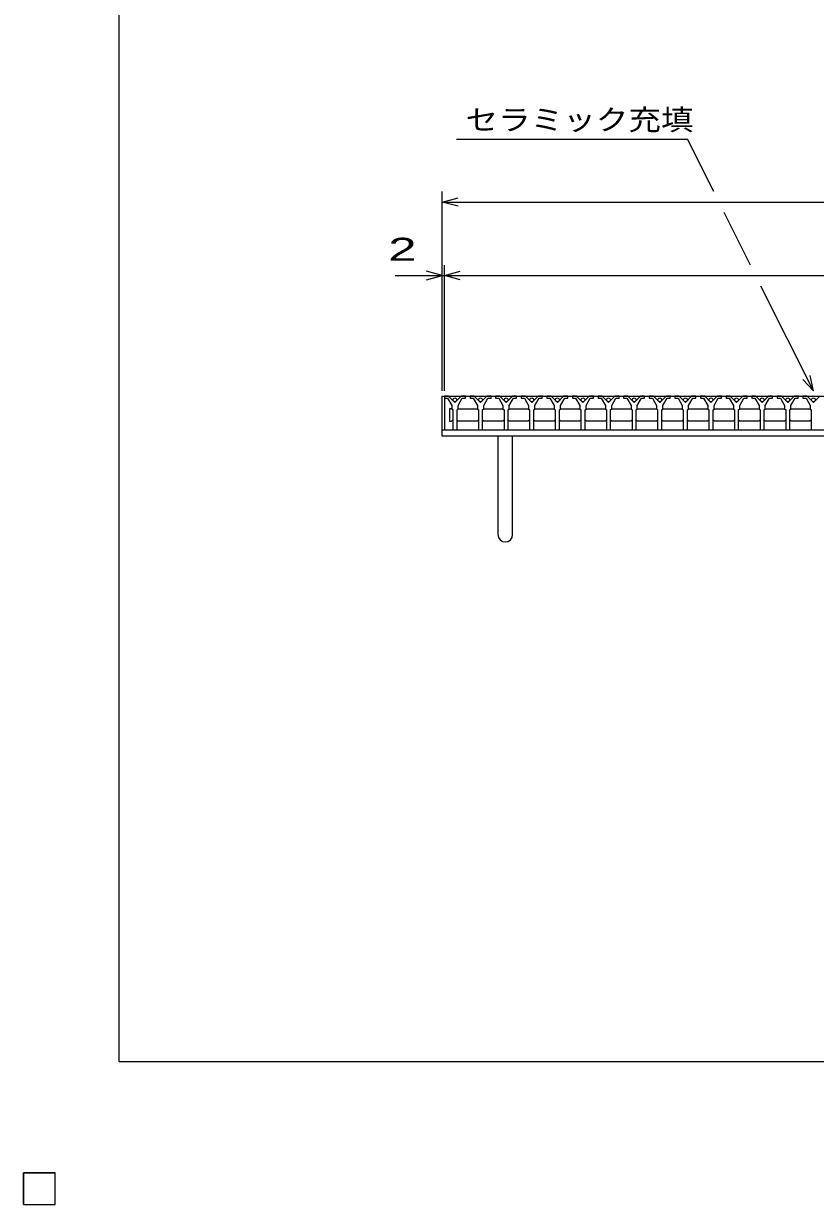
# Model space of a CAD drawing. Units: millimetres, scale not verified. Extents: x -1820 to 1731, y -1282 to 1054.
# Drawn here: x -1820 to -1066, y -1282 to -157 of the extents above; entities that cross this region are included whole.
import ezdxf
from ezdxf.enums import TextEntityAlignment as Align

# ---------------------------------------------------------------- set-up
doc = ezdxf.new("R2010")
doc.units = ezdxf.units.MM
doc.header["$LTSCALE"] = 10
for name, color, linetype, lineweight in [('0_2', 150, 'Continuous', 25), ('16', 3, 'Continuous', 25), ('19', 6, 'Continuous', 25), ('22', 2, 'Continuous', 25)]:
    doc.layers.add(name, color=color, linetype=linetype, lineweight=lineweight)
doc.styles.add('ベクトル', font='')
doc.styles.get('ベクトル').set_extended_font_data('ベクトル')

msp = doc.modelspace()

# ---------------------------------------------------------------- linework, layer by layer
at = {"layer": '0_2'}
for p, q in [((-1729, -1146.5), (-1729, 1053.5)), ((1731, -1146.5), (-1729, -1146.5))]:
    msp.add_line(p, q, dxfattribs=at)
at = {"layer": '16'}
for p, q in [((-1419, -512), (-1419, -514)), ((-1415, -512), (-1419, -512)), ((-1419, -512), (-423, -512)), ((-1419, -512), (-1419, -544)), ((-1419, -514), (-1416, -514)), ((-1416, -514), (-1412, -521)), ((-1409, -518), (-1415, -512)), ((-1403, -512), (-1409, -518)), ((-1406, -521), (-1402, -514)), ((-1399, -512), (-1403, -512)), ((-1402, -514), (-1399, -514)), ((-1399, -514), (-1399, -512)), ((-1394.6, -512), (-1394.6, -514)), ((-1390.6, -512), (-1394.6, -512)), ((-1394.6, -514), (-1391.6, -514)), ((-1391.6, -514), (-1387.6, -521)), ((-1384.6, -518), (-1390.6, -512)), ((-1378.6, -512), (-1384.6, -518)), ((-1381.6, -521), (-1377.6, -514)), ((-1374.6, -512), (-1378.6, -512)), ((-1377.6, -514), (-1374.6, -514)), ((-1374.6, -514), (-1374.6, -512)), ((-1370.2, -512), (-1370.2, -514)), ((-1366.2, -512), (-1370.2, -512)), ((-1370.2, -514), (-1367.2, -514)), ((-1367.2, -514), (-1363.2, -521)), ((-1360.2, -518), (-1366.2, -512)), ((-1354.2, -512), (-1360.2, -518)), ((-1357.2, -521), (-1353.2, -514)), ((-1350.2, -512), (-1354.2, -512)), ((-1353.2, -514), (-1350.2, -514)), ((-1350.2, -514), (-1350.2, -512)), ((-1345.8, -512), (-1345.8, -514)), ((-1341.8, -512), (-1345.8, -512)), ((-1345.8, -514), (-1342.8, -514)), ((-1342.8, -514), (-1338.8, -521)), ((-1335.8, -518), (-1341.8, -512)), ((-1329.8, -512), (-1335.8, -518)), ((-1332.8, -521), (-1328.8, -514)), ((-1325.8, -512), (-1329.8, -512)), ((-1328.8, -514), (-1325.8, -514)), ((-1325.8, -514), (-1325.8, -512)), ((-1321.4, -512), (-1321.4, -514)), ((-1317.4, -512), (-1321.4, -512)), ((-1321.4, -514), (-1318.4, -514)), ((-1318.4, -514), (-1314.4, -521)), ((-1311.4, -518), (-1317.4, -512)), ((-1305.4, -512), (-1311.4, -518)), ((-1308.4, -521), (-1304.4, -514)), ((-1301.4, -512), (-1305.4, -512)), ((-1304.4, -514), (-1301.4, -514)), ((-1301.4, -514), (-1301.4, -512)), ((-1297, -512), (-1297, -514)), ((-1293, -512), (-1297, -512)), ((-1297, -514), (-1294, -514)), ((-1294, -514), (-1290, -521)), ((-1287, -518), (-1293, -512)), ((-1281, -512), (-1287, -518)), ((-1284, -521), (-1280, -514)), ((-1277, -512), (-1281, -512)), ((-1280, -514), (-1277, -514)), ((-1277, -514), (-1277, -512)), ((-1272.6, -512), (-1272.6, -514)), ((-1268.6, -512), (-1272.6, -512)), ((-1272.6, -514), (-1269.6, -514)), ((-1269.6, -514), (-1265.6, -521)), ((-1262.6, -518), (-1268.6, -512)), ((-1256.6, -512), (-1262.6, -518)), ((-1259.6, -521), (-1255.6, -514)), ((-1252.6, -512), (-1256.6, -512)), ((-1255.6, -514), (-1252.6, -514)), ((-1252.6, -514), (-1252.6, -512)), ((-1248.2, -512), (-1248.2, -514)), ((-1244.2, -512), (-1248.2, -512)), ((-1248.2, -514), (-1245.2, -514)), ((-1245.2, -514), (-1241.2, -521)), ((-1238.2, -518), (-1244.2, -512)), ((-1232.2, -512), (-1238.2, -518)), ((-1235.2, -521), (-1231.2, -514)), ((-1228.2, -512), (-1232.2, -512)), ((-1231.2, -514), (-1228.2, -514)), ((-1228.2, -514), (-1228.2, -512)), ((-1223.8, -512), (-1223.8, -514)), ((-1219.8, -512), (-1223.8, -512)), ((-1223.8, -514), (-1220.8, -514)), ((-1220.8, -514), (-1216.8, -521)), ((-1213.8, -518), (-1219.8, -512)), ((-1207.8, -512), (-1213.8, -518)), ((-1210.8, -521), (-1206.8, -514)), ((-1203.8, -512), (-1207.8, -512)), ((-1206.8, -514), (-1203.8, -514)), ((-1203.8, -514), (-1203.8, -512)), ((-1199.4, -512), (-1199.4, -514)), ((-1195.4, -512), (-1199.4, -512)), ((-1199.4, -514), (-1196.4, -514)), ((-1196.4, -514), (-1192.4, -521)), ((-1189.4, -518), (-1195.4, -512)), ((-1183.4, -512), (-1189.4, -518)), ((-1186.4, -521), (-1182.4, -514)), ((-1179.4, -512), (-1183.4, -512)), ((-1182.4, -514), (-1179.4, -514)), ((-1179.4, -514), (-1179.4, -512)), ((-1175, -512), (-1175, -514)), ((-1171, -512), (-1175, -512)), ((-1175, -514), (-1172, -514)), ((-1172, -514), (-1168, -521)), ((-1165, -518), (-1171, -512)), ((-1159, -512), (-1165, -518)), ((-1162, -521), (-1158, -514)), ((-1155, -512), (-1159, -512)), ((-1158, -514), (-1155, -514)), ((-1155, -514), (-1155, -512)), ((-1150.6, -512), (-1150.6, -514)), ((-1146.6, -512), (-1150.6, -512)), ((-1150.6, -514), (-1147.6, -514)), ((-1147.6, -514), (-1143.6, -521)), ((-1140.6, -518), (-1146.6, -512)), ((-1134.6, -512), (-1140.6, -518)), ((-1137.6, -521), (-1133.6, -514)), ((-1130.6, -512), (-1134.6, -512)), ((-1133.6, -514), (-1130.6, -514)), ((-1130.6, -514), (-1130.6, -512)), ((-1126.2, -512), (-1126.2, -514)), ((-1122.2, -512), (-1126.2, -512)), ((-1126.2, -514), (-1123.2, -514)), ((-1123.2, -514), (-1119.2, -521)), ((-1116.2, -518), (-1122.2, -512)), ((-1110.2, -512), (-1116.2, -518)), ((-1113.2, -521), (-1109.2, -514)), ((-1106.2, -512), (-1110.2, -512)), ((-1109.2, -514), (-1106.2, -514)), ((-1106.2, -514), (-1106.2, -512)), ((-1101.8, -512), (-1101.8, -514)), ((-1097.8, -512), (-1101.8, -512)), ((-1101.8, -514), (-1098.8, -514)), ((-1098.8, -514), (-1094.8, -521)), ((-1091.8, -518), (-1097.8, -512)), ((-1085.8, -512), (-1091.8, -518)), ((-1088.8, -521), (-1084.8, -514)), ((-1081.8, -512), (-1085.8, -512)), ((-1084.8, -514), (-1081.8, -514)), ((-1081.8, -514), (-1081.8, -512)), ((-1077.4, -512), (-1077.4, -514)), ((-1073.4, -512), (-1077.4, -512)), ((-1077.4, -514), (-1074.4, -514)), ((-1074.4, -514), (-1070.4, -521)), ((-1067.4, -518), (-1073.4, -512)), ((-1061.4, -512), (-1067.4, -518)), ((-1412.25, -524), (-1414.25, -524)), ((-1414.25, -524), (-1414.25, -536)), ((-1411.25, -525), (-1412.25, -524)), ((-1412, -521), (-1412, -524)), ((-1412, -524), (-1411, -525)), ((-1411, -525), (-1411, -544)), ((-1407, -525), (-1406, -524)), ((-1407, -544), (-1407, -525)), ((-1406.75, -525), (-1405.75, -524)), ((-1406, -524), (-1406, -521)), ((-1405.75, -524), (-1387.85, -524)), ((-1387.85, -524), (-1386.85, -525)), ((-1387.6, -521), (-1387.6, -524)), ((-1387.6, -524), (-1386.6, -525)), ((-1386.6, -525), (-1386.6, -544)), ((-1382.6, -525), (-1381.6, -524)), ((-1382.6, -544), (-1382.6, -525)), ((-1382.35, -525), (-1381.35, -524)), ((-1381.6, -524), (-1381.6, -521)), ((-1381.35, -524), (-1363.45, -524)), ((-1363.45, -524), (-1362.45, -525)), ((-1363.2, -521), (-1363.2, -524)), ((-1363.2, -524), (-1362.2, -525)), ((-1362.2, -525), (-1362.2, -544)), ((-1358.2, -525), (-1357.2, -524)), ((-1358.2, -544), (-1358.2, -525)), ((-1357.95, -525), (-1356.95, -524)), ((-1357.2, -524), (-1357.2, -521)), ((-1356.95, -524), (-1339.05, -524)), ((-1339.05, -524), (-1338.05, -525)), ((-1338.8, -521), (-1338.8, -524)), ((-1338.8, -524), (-1337.8, -525)), ((-1337.8, -525), (-1337.8, -544)), ((-1333.8, -525), (-1332.8, -524)), ((-1333.8, -544), (-1333.8, -525)), ((-1333.55, -525), (-1332.55, -524)), ((-1332.8, -524), (-1332.8, -521)), ((-1332.55, -524), (-1314.65, -524)), ((-1314.65, -524), (-1313.65, -525)), ((-1314.4, -521), (-1314.4, -524)), ((-1314.4, -524), (-1313.4, -525)), ((-1313.4, -525), (-1313.4, -544)), ((-1309.4, -525), (-1308.4, -524)), ((-1309.4, -544), (-1309.4, -525)), ((-1309.15, -525), (-1308.15, -524)), ((-1308.4, -524), (-1308.4, -521)), ((-1308.15, -524), (-1290.25, -524)), ((-1290.25, -524), (-1289.25, -525)), ((-1290, -521), (-1290, -524)), ((-1290, -524), (-1289, -525)), ((-1289, -525), (-1289, -544)), ((-1285, -525), (-1284, -524)), ((-1285, -544), (-1285, -525)), ((-1284.75, -525), (-1283.75, -524)), ((-1284, -524), (-1284, -521)), ((-1283.75, -524), (-1265.85, -524)), ((-1265.85, -524), (-1264.85, -525)), ((-1265.6, -521), (-1265.6, -524)), ((-1265.6, -524), (-1264.6, -525)), ((-1264.6, -525), (-1264.6, -544)), ((-1260.6, -525), (-1259.6, -524)), ((-1260.6, -544), (-1260.6, -525)), ((-1260.35, -525), (-1259.35, -524)), ((-1259.6, -524), (-1259.6, -521)), ((-1259.35, -524), (-1241.45, -524)), ((-1241.45, -524), (-1240.45, -525)), ((-1241.2, -521), (-1241.2, -524)), ((-1241.2, -524), (-1240.2, -525)), ((-1240.2, -525), (-1240.2, -544)), ((-1236.2, -525), (-1235.2, -524)), ((-1236.2, -544), (-1236.2, -525)), ((-1235.95, -525), (-1234.95, -524)), ((-1235.2, -524), (-1235.2, -521)), ((-1234.95, -524), (-1217.05, -524)), ((-1217.05, -524), (-1216.05, -525)), ((-1216.8, -521), (-1216.8, -524)), ((-1216.8, -524), (-1215.8, -525)), ((-1215.8, -525), (-1215.8, -544)), ((-1211.8, -525), (-1210.8, -524)), ((-1211.8, -544), (-1211.8, -525)), ((-1211.55, -525), (-1210.55, -524)), ((-1210.8, -524), (-1210.8, -521)), ((-1210.55, -524), (-1192.65, -524)), ((-1192.65, -524), (-1191.65, -525)), ((-1192.4, -521), (-1192.4, -524)), ((-1192.4, -524), (-1191.4, -525)), ((-1191.4, -525), (-1191.4, -544)), ((-1187.4, -525), (-1186.4, -524)), ((-1187.4, -544), (-1187.4, -525)), ((-1187.15, -525), (-1186.15, -524)), ((-1186.4, -524), (-1186.4, -521)), ((-1186.15, -524), (-1168.25, -524)), ((-1168.25, -524), (-1167.25, -525)), ((-1168, -521), (-1168, -524)), ((-1168, -524), (-1167, -525)), ((-1167, -525), (-1167, -544)), ((-1163, -525), (-1162, -524)), ((-1163, -544), (-1163, -525)), ((-1162.75, -525), (-1161.75, -524)), ((-1162, -524), (-1162, -521)), ((-1161.75, -524), (-1143.85, -524)), ((-1143.85, -524), (-1142.85, -525)), ((-1143.6, -521), (-1143.6, -524)), ((-1143.6, -524), (-1142.6, -525)), ((-1142.6, -525), (-1142.6, -544)), ((-1138.6, -525), (-1137.6, -524)), ((-1138.6, -544), (-1138.6, -525)), ((-1138.35, -525), (-1137.35, -524)), ((-1137.6, -524), (-1137.6, -521)), ((-1137.35, -524), (-1119.45, -524)), ((-1119.45, -524), (-1118.45, -525)), ((-1119.2, -521), (-1119.2, -524)), ((-1119.2, -524), (-1118.2, -525)), ((-1118.2, -525), (-1118.2, -544)), ((-1114.2, -525), (-1113.2, -524)), ((-1114.2, -544), (-1114.2, -525)), ((-1113.95, -525), (-1112.95, -524)), ((-1113.2, -524), (-1113.2, -521)), ((-1112.95, -524), (-1095.05, -524)), ((-1095.05, -524), (-1094.05, -525)), ((-1094.8, -521), (-1094.8, -524)), ((-1094.8, -524), (-1093.8, -525)), ((-1093.8, -525), (-1093.8, -544)), ((-1089.8, -525), (-1088.8, -524)), ((-1089.8, -544), (-1089.8, -525)), ((-1089.55, -525), (-1088.55, -524)), ((-1088.8, -524), (-1088.8, -521)), ((-1088.55, -524), (-1070.65, -524)), ((-1070.65, -524), (-1069.65, -525)), ((-1070.4, -521), (-1070.4, -524)), ((-1070.4, -524), (-1069.4, -525)), ((-1069.4, -525), (-1069.4, -544)), ((-1414.25, -536), (-1412.25, -536)), ((-1412.25, -536), (-1411.25, -535)), ((-1405.75, -536), (-1406.75, -535)), ((-1387.85, -536), (-1405.75, -536)), ((-1386.85, -535), (-1387.85, -536)), ((-1381.35, -536), (-1382.35, -535)), ((-1363.45, -536), (-1381.35, -536)), ((-1362.45, -535), (-1363.45, -536)), ((-1356.95, -536), (-1357.95, -535)), ((-1339.05, -536), (-1356.95, -536)), ((-1338.05, -535), (-1339.05, -536)), ((-1332.55, -536), (-1333.55, -535)), ((-1314.65, -536), (-1332.55, -536)), ((-1313.65, -535), (-1314.65, -536)), ((-1308.15, -536), (-1309.15, -535)), ((-1290.25, -536), (-1308.15, -536)), ((-1289.25, -535), (-1290.25, -536)), ((-1283.75, -536), (-1284.75, -535)), ((-1265.85, -536), (-1283.75, -536)), ((-1264.85, -535), (-1265.85, -536)), ((-1259.35, -536), (-1260.35, -535)), ((-1241.45, -536), (-1259.35, -536)), ((-1240.45, -535), (-1241.45, -536)), ((-1234.95, -536), (-1235.95, -535)), ((-1217.05, -536), (-1234.95, -536)), ((-1216.05, -535), (-1217.05, -536)), ((-1210.55, -536), (-1211.55, -535)), ((-1192.65, -536), (-1210.55, -536)), ((-1191.65, -535), (-1192.65, -536)), ((-1186.15, -536), (-1187.15, -535)), ((-1168.25, -536), (-1186.15, -536)), ((-1167.25, -535), (-1168.25, -536)), ((-1161.75, -536), (-1162.75, -535)), ((-1143.85, -536), (-1161.75, -536)), ((-1142.85, -535), (-1143.85, -536)), ((-1137.35, -536), (-1138.35, -535)), ((-1119.45, -536), (-1137.35, -536)), ((-1118.45, -535), (-1119.45, -536)), ((-1112.95, -536), (-1113.95, -535)), ((-1095.05, -536), (-1112.95, -536)), ((-1094.05, -535), (-1095.05, -536)), ((-1088.55, -536), (-1089.55, -535)), ((-1070.65, -536), (-1088.55, -536)), ((-1069.65, -535), (-1070.65, -536)), ((-1419, -544), (-423, -544)), ((-1411, -544), (-1407, -544)), ((-1386.6, -544), (-1382.6, -544)), ((-1362.2, -544), (-1358.2, -544)), ((-1337.8, -544), (-1333.8, -544)), ((-1313.4, -544), (-1309.4, -544)), ((-1289, -544), (-1285, -544)), ((-1264.6, -544), (-1260.6, -544)), ((-1240.2, -544), (-1236.2, -544)), ((-1215.8, -544), (-1211.8, -544)), ((-1191.4, -544), (-1187.4, -544)), ((-1167, -544), (-1163, -544)), ((-1142.6, -544), (-1138.6, -544)), ((-1118.2, -544), (-1114.2, -544)), ((-1093.8, -544), (-1089.8, -544)), ((-1069.4, -544), (-1065.4, -544)), ((-1820, -1252.5), (-1790, -1252.5)), ((-1820, -1282.5), (-1820, -1252.5)), ((-1820, -1252.5), (-1790, -1252.5)), ((-1820, -1282.5), (-1820, -1252.5)), ((-1820, -1252.5), (-1790, -1252.5)), ((-1820, -1282.5), (-1820, -1252.5)), ((-1820, -1252.5), (-1790, -1252.5)), ((-1820, -1282.5), (-1820, -1252.5)), ((-1820, -1252.5), (-1790, -1252.5)), ((-1820, -1282.5), (-1820, -1252.5)), ((-1790, -1282.5), (-1790, -1252.5)), ((-1790, -1282.5), (-1790, -1252.5)), ((-1790, -1282.5), (-1790, -1252.5)), ((-1790, -1282.5), (-1790, -1252.5)), ((-1790, -1282.5), (-1790, -1252.5)), ((-1820, -1282.5), (-1790, -1282.5)), ((-1820, -1282.5), (-1790, -1282.5)), ((-1820, -1282.5), (-1790, -1282.5)), ((-1820, -1282.5), (-1790, -1282.5)), ((-1820, -1282.5), (-1790, -1282.5))]:
    msp.add_line(p, q, dxfattribs=at)
for centre in [(-1409, -515.5), (-1384.6, -515.5), (-1360.2, -515.5), (-1335.8, -515.5), (-1311.4, -515.5), (-1287, -515.5), (-1262.6, -515.5), (-1238.2, -515.5), (-1213.8, -515.5), (-1189.4, -515.5), (-1165, -515.5), (-1140.6, -515.5), (-1116.2, -515.5), (-1091.8, -515.5), (-1067.4, -515.5)]:
    msp.add_circle(centre, 1.8, dxfattribs=at)
at = {"layer": '19'}
for p, q in [((-1421, -544), (-1421, -512)), ((-1421, -512), (-1419, -512)), ((-1421, -544), (-421, -544)), ((-1421, -550), (-1421, -544)), ((-421, -550), (-1421, -550)), ((-1368, -550), (-1368, -644)), ((-1354, -644), (-1354, -550))]:
    msp.add_line(p, q, dxfattribs=at)
msp.add_arc((-1361, -644), 7, 180, 0, dxfattribs=at)
at = {"layer": '22', "color": 4}
for p, q in [((-1407.4, -267), (-1187.4, -267)), ((-1162.4, -317), (-1187.4, -267)), ((-1421, -507), (-1421, -317)), ((-1421, -327), (-1406, -323)), ((-1406, -331), (-1421, -327)), ((-1421, -327), (-421, -327)), ((-1127.4, -387), (-1152.4, -337)), ((-1421, -397), (-1436, -393)), ((-1421, -507), (-1421, -387)), ((-1419, -507), (-1419, -387)), ((-1419, -397), (-1404, -393)), ((-1466, -397), (-1421, -397)), ((-1436, -401), (-1421, -397)), ((-1421, -397), (-1419, -397)), ((-1404, -401), (-1419, -397)), ((-1419, -397), (-423, -397)), ((-1067.4, -507), (-1117.4, -407)), ((-1067.4, -507), (-1070.4, -492.4)), ((-1067.4, -507), (-1077.4, -496))]:
    msp.add_line(p, q, dxfattribs=at)
at = {"layer": '22'}
for p, q in [((-1790, -1252.5), (-1820, -1252.5)), ((-1820, -1252.5), (-1820, -1282.5)), ((-1790, -1252.5), (-1820, -1252.5)), ((-1820, -1252.5), (-1820, -1282.5)), ((-1790, -1252.5), (-1820, -1252.5)), ((-1820, -1252.5), (-1820, -1282.5)), ((-1790, -1282.5), (-1790, -1252.5)), ((-1790, -1282.5), (-1790, -1252.5)), ((-1790, -1282.5), (-1790, -1252.5)), ((-1820, -1282.5), (-1790, -1282.5)), ((-1820, -1282.5), (-1790, -1282.5)), ((-1820, -1282.5), (-1790, -1282.5))]:
    msp.add_line(p, q, dxfattribs=at)

# ---------------------------------------------------------------- texts
at = {"layer": '22', "style": 'ベクトル'}
for s, height, width, p in [('セラミック充填', 19.79, 1.15, (-1398.9, -248.5)), (' 2 ', 21.99, 1.65, (-1486, -372))]:
    msp.add_text(s, height=height, dxfattribs=dict(at, width=width)).set_placement(p, align=Align.MIDDLE_LEFT)

doc.saveas('drawing.dxf')
